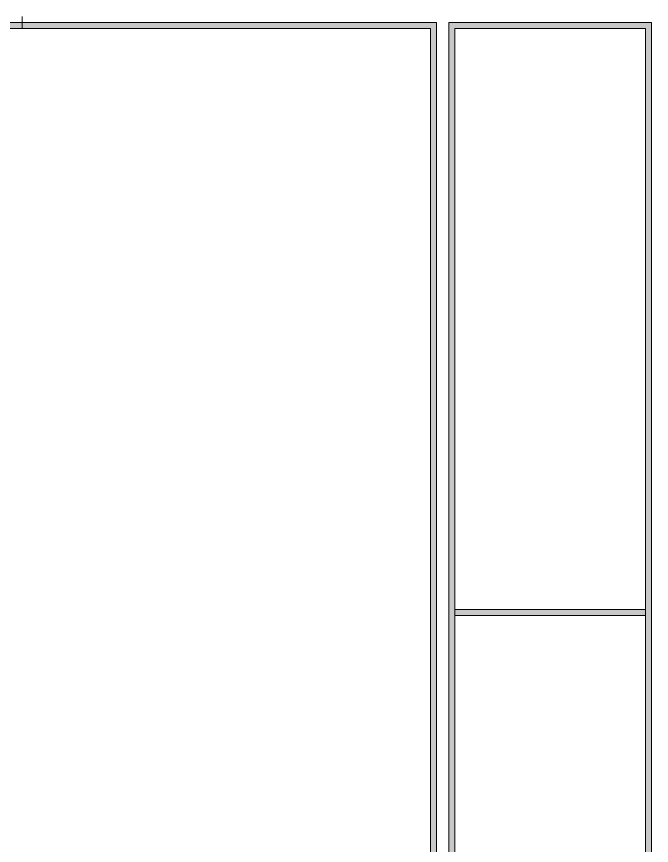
# Model space of a CAD drawing. Header units: inches. Extents: x -20.7 to 76.3, y -55.2 to 19.1.
# Drawn here: x 63.18 to 76.3, y -37.82 to -20.69 of the extents above; entities that cross this region are included whole.
import ezdxf

# ---------------------------------------------------------------- set-up
doc = ezdxf.new("R2010")
doc.units = ezdxf.units.IN
doc.header["$MEASUREMENT"] = 0
doc.layers.add('.ATI-HATCH', color=7, linetype='Continuous', lineweight=0)
doc.layers.add('G-ANNO-TTLB', color=7, linetype='Continuous', lineweight=0)

# ---------------------------------------------------------------- blocks, each defined once
blk = doc.blocks.new('Block_703')
at = {"layer": '.ATI-HATCH', "color": 2, "lineweight": 25, "true_color": 0xffff00}
for points in [[(67.835, -26.549)], [(67.835, -30.735)]]:
    blk.add_lwpolyline(points, dxfattribs=at)

msp = doc.modelspace()

# ---------------------------------------------------------------- hatches: boundary and pattern name
at = {"layer": 'G-ANNO-TTLB', "true_color": 0xff00ff, "transparency": 33554687}
h = msp.add_hatch(color=6, dxfattribs=at)
edge = h.paths.add_edge_path()
edge.add_spline(control_points=[(71.857, -54.946), (71.857, -54.946), (31.157, -54.946), (31.157, -54.946), (31.157, -54.946), (31.157, -20.81), (31.157, -20.81), (31.157, -20.81), (71.857, -20.81), (71.857, -20.81), (71.857, -20.81), (71.857, -54.946), (71.857, -54.946)], knot_values=[0, 0, 0, 0, 1, 1, 1, 2, 2, 2, 3, 3, 3, 4, 4, 4, 4], degree=3, periodic=0)
edge = h.paths.add_edge_path()
edge.add_spline(control_points=[(31.282, -20.935), (31.282, -20.935), (31.282, -54.821), (31.282, -54.821), (31.282, -54.821), (71.732, -54.821), (71.732, -54.821), (71.732, -54.821), (71.732, -20.935), (71.732, -20.935), (71.732, -20.935), (31.282, -20.935), (31.282, -20.935)], knot_values=[0, 0, 0, 0, 1, 1, 1, 2, 2, 2, 3, 3, 3, 4, 4, 4, 4], degree=3, periodic=0)
edge.add_line((31.282, -20.935), (31.282, -20.935))
h = msp.add_hatch(color=6, dxfattribs=at)
edge = h.paths.add_edge_path()
edge.add_spline(control_points=[(76.296, -20.81), (76.296, -20.81), (76.296, -54.946), (76.296, -54.946), (76.296, -54.946), (72.108, -54.946), (72.108, -54.946), (72.108, -54.946), (72.108, -20.81), (72.108, -20.81), (72.108, -20.81), (76.296, -20.81), (76.296, -20.81)], knot_values=[0, 0, 0, 0, 1, 1, 1, 2, 2, 2, 3, 3, 3, 4, 4, 4, 4], degree=3, periodic=0)
edge = h.paths.add_edge_path()
edge.add_spline(control_points=[(76.171, -20.935), (76.171, -20.935), (72.233, -20.935), (72.233, -20.935), (72.233, -20.935), (72.233, -54.821), (72.233, -54.821), (72.233, -54.821), (76.171, -54.821), (76.171, -54.821), (76.171, -54.821), (76.171, -20.935), (76.171, -20.935)], knot_values=[0, 0, 0, 0, 1, 1, 1, 2, 2, 2, 3, 3, 3, 4, 4, 4, 4], degree=3, periodic=0)
edge.add_line((76.171, -20.935), (76.171, -20.935))
msp.add_hatch(color=6, dxfattribs=at).paths.add_polyline_path([(76.171, -33.062), (72.233, -33.062), (72.233, -32.937), (76.171, -32.937)])

# ---------------------------------------------------------------- linework, layer by layer
at = {"layer": '.ATI-HATCH', "color": 1, "lineweight": 25, "true_color": 0xff0000}
msp.add_lwpolyline([(67.838, -30.731)], dxfattribs=at)
at = {"layer": 'G-ANNO-TTLB', "color": 6, "lineweight": 9, "true_color": 0xff00ff}
for p, q in [((63.292, -20.935), (63.292, -20.685)), ((71.857, -20.81), (31.157, -20.81)), ((71.857, -54.946), (71.857, -20.81)), ((76.296, -20.81), (72.108, -20.81)), ((72.108, -20.81), (72.108, -54.946)), ((76.296, -54.946), (76.296, -20.81)), ((71.732, -20.935), (31.282, -20.935)), ((31.282, -20.935), (71.732, -20.935)), ((71.732, -54.821), (71.732, -20.935)), ((71.732, -20.935), (71.732, -54.821)), ((72.233, -54.821), (72.233, -20.935)), ((72.233, -20.935), (76.171, -20.935)), ((76.171, -20.935), (76.171, -54.821)), ((72.233, -32.937), (72.233, -33.062)), ((76.171, -33.062), (76.171, -32.937)), ((72.233, -33.062), (76.171, -33.062)), ((72.233, -37), (72.233, -37.125)), ((76.171, -37.125), (76.171, -37))]:
    msp.add_line(p, q, dxfattribs=at)
at = {"layer": 'G-ANNO-TTLB'}
msp.add_lwpolyline([(76.171, -33.062), (72.233, -33.062), (72.233, -32.937), (76.171, -32.937)], close=True, dxfattribs=at)
for points in [[(71.857, -54.946), (71.857, -54.946), (31.157, -54.946), (31.157, -54.946), (31.157, -54.946), (31.157, -20.81), (31.157, -20.81), (31.157, -20.81), (71.857, -20.81), (71.857, -20.81), (71.857, -20.81), (71.857, -54.946), (71.857, -54.946)], [(76.296, -20.81), (76.296, -20.81), (76.296, -54.946), (76.296, -54.946), (76.296, -54.946), (72.108, -54.946), (72.108, -54.946), (72.108, -54.946), (72.108, -20.81), (72.108, -20.81), (72.108, -20.81), (76.296, -20.81), (76.296, -20.81)], [(31.282, -20.935), (31.282, -20.935), (31.282, -54.821), (31.282, -54.821), (31.282, -54.821), (71.732, -54.821), (71.732, -54.821), (71.732, -54.821), (71.732, -20.935), (71.732, -20.935), (71.732, -20.935), (31.282, -20.935), (31.282, -20.935)], [(76.171, -20.935), (76.171, -20.935), (72.233, -20.935), (72.233, -20.935), (72.233, -20.935), (72.233, -54.821), (72.233, -54.821), (72.233, -54.821), (76.171, -54.821), (76.171, -54.821), (76.171, -54.821), (76.171, -20.935), (76.171, -20.935)]]:
    msp.add_open_spline(points, degree=3, knots=[0, 0, 0, 0, 1, 1, 1, 2, 2, 2, 3, 3, 3, 4, 4, 4, 4], dxfattribs=at)

# ---------------------------------------------------------------- block references
at = {"layer": '.ATI-HATCH'}
msp.add_blockref('Block_703', (0, 0), dxfattribs=at)

doc.saveas('drawing.dxf')
